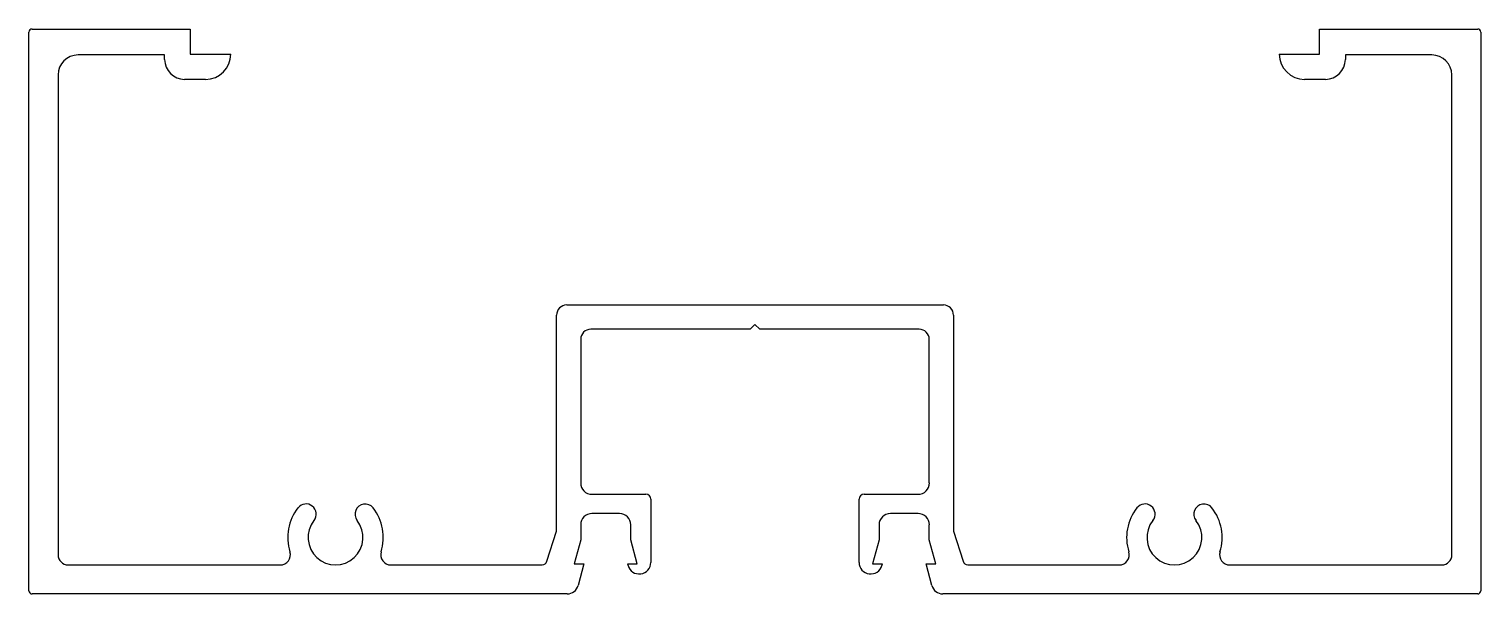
# Model space of a CAD drawing. Extents: x 4 to 118, y 3 to 48.
import ezdxf

# ---------------------------------------------------------------- set-up
doc = ezdxf.new("R2010")
doc.units = 0
doc.layers.get('0').update_dxf_attribs({"linetype": 'CONTINUOUS'})

msp = doc.modelspace()

# ---------------------------------------------------------------- linework, layer by layer
for p, q in [((3.75, 3.65), (3.75, 47.6)), ((4, 47.85), (16.45, 47.85)), ((16.45, 47.85), (16.45, 45.87)), ((105.35, 45.87), (105.35, 47.85)), ((105.35, 47.85), (117.8, 47.85)), ((118.05, 47.6), (118.05, 3.65)), ((14.42, 45.82), (7.61, 45.82)), ((14.42, 45.46), (14.42, 45.82)), ((16.45, 45.87), (19.63, 45.87)), ((102.18, 45.87), (105.35, 45.87)), ((114.19, 45.82), (107.38, 45.82)), ((107.38, 45.82), (107.38, 45.46)), ((6.04, 44.24), (6.04, 6.48)), ((17.65, 43.89), (16, 43.89)), ((105.81, 43.89), (104.16, 43.89)), ((115.77, 6.48), (115.77, 44.24)), ((45.28, 8.45), (45.28, 25.34)), ((46.08, 26.14), (75.73, 26.14)), ((76.53, 25.34), (76.53, 8.45)), ((60.52, 24.23), (47.98, 24.23)), ((60.9, 24.61), (60.52, 24.23)), ((61.28, 24.23), (60.9, 24.61)), ((73.82, 24.23), (61.28, 24.23)), ((47.18, 23.43), (47.18, 12.13)), ((74.62, 12.13), (74.62, 23.43)), ((48.07, 11.24), (52.32, 11.24)), ((52.7, 10.86), (52.7, 5.88)), ((69.1, 5.88), (69.1, 10.86)), ((69.49, 11.24), (73.74, 11.24)), ((50.24, 9.72), (48.07, 9.72)), ((73.74, 9.72), (71.56, 9.72)), ((44.52, 5.97), (45.27, 8.35)), ((47.18, 8.83), (47.18, 7.66)), ((51.13, 7.66), (51.13, 8.83)), ((70.67, 8.83), (70.67, 7.66)), ((74.62, 7.66), (74.62, 8.83)), ((76.54, 8.35), (77.28, 5.97)), ((47.18, 7.66), (46.67, 5.76)), ((51.64, 5.76), (51.13, 7.66)), ((70.67, 7.66), (70.16, 5.76)), ((75.13, 5.76), (74.62, 7.66)), ((46.67, 5.76), (47.43, 5.76)), ((47.43, 5.76), (46.98, 4.06)), ((50.91, 5.64), (50.88, 5.76)), ((50.88, 5.76), (51.64, 5.76)), ((70.16, 5.76), (70.92, 5.76)), ((70.92, 5.76), (70.89, 5.64)), ((74.83, 4.06), (74.37, 5.76)), ((74.37, 5.76), (75.13, 5.76)), ((6.84, 5.68), (23.53, 5.68)), ((32.24, 5.68), (44.16, 5.68)), ((77.65, 5.68), (89.57, 5.68)), ((98.28, 5.68), (114.97, 5.68)), ((46.12, 3.4), (4, 3.4)), ((117.8, 3.4), (75.69, 3.4))]:
    msp.add_line(p, q)
for centre, radius, start, end in [((4, 47.6), 0.25, 90, 180), ((117.8, 47.6), 0.25, 0, 90), ((7.61, 44.24), 1.57, 90, 180), ((17.65, 45.87), 1.98, 270, 0), ((104.16, 45.87), 1.98, 180, 270), ((114.19, 44.24), 1.57, 360, 90), ((16, 45.46), 1.57, 180, 270), ((105.81, 45.46), 1.57, 270, 0), ((46.08, 25.34), 0.8, 90, 180), ((75.73, 25.34), 0.8, 0, 90), ((47.98, 23.43), 0.8, 90, 180), ((73.82, 23.43), 0.8, 360, 90), ((48.07, 12.13), 0.889, 180, 270), ((73.74, 12.13), 0.889, 270, 0), ((25.56, 9.68), 0.8, 321.7644, 141.7644), ((30.21, 9.68), 0.8, 38.2356, 218.2356), ((52.32, 10.86), 0.381, 0, 90), ((69.49, 10.86), 0.381, 90, 180), ((91.6, 9.68), 0.8, 321.7644, 141.7644), ((96.25, 9.68), 0.8, 38.2356, 218.2356), ((27.88, 7.84), 3.76, 141.7644, 197.3523), ((27.88, 7.84), 2.16, 141.7644, 38.2356), ((27.88, 7.84), 3.76, 342.6477, 38.2356), ((48.07, 8.83), 0.889, 90, 180), ((50.24, 8.83), 0.889, 0, 90), ((71.56, 8.83), 0.889, 90, 180), ((73.74, 8.83), 0.889, 0, 90), ((93.92, 7.84), 3.76, 141.7644, 197.3523), ((93.92, 7.84), 2.16, 141.7644, 38.2356), ((93.92, 7.84), 3.76, 342.6477, 38.2356), ((44.9, 8.45), 0.381, 345, 0), ((76.91, 8.45), 0.381, 180, 195), ((6.84, 6.48), 0.8, 180, 270), ((23.53, 6.48), 0.8, 270, 17.3523), ((32.24, 6.48), 0.8, 162.6477, 270), ((44.16, 6.07), 0.381, 270, 345), ((51.79, 5.88), 0.91, 195, 0), ((70.01, 5.88), 0.91, 180, 345), ((77.65, 6.07), 0.381, 195, 270), ((89.57, 6.48), 0.8, 270, 17.3523), ((98.28, 6.48), 0.8, 162.6477, 270), ((114.97, 6.48), 0.8, 270, 0), ((4, 3.65), 0.25, 180, 270), ((46.12, 4.29), 0.889, 270, 345), ((75.69, 4.29), 0.889, 195, 270), ((117.8, 3.65), 0.25, 270, 0)]:
    msp.add_arc(centre, radius, start, end)

doc.saveas('drawing.dxf')
